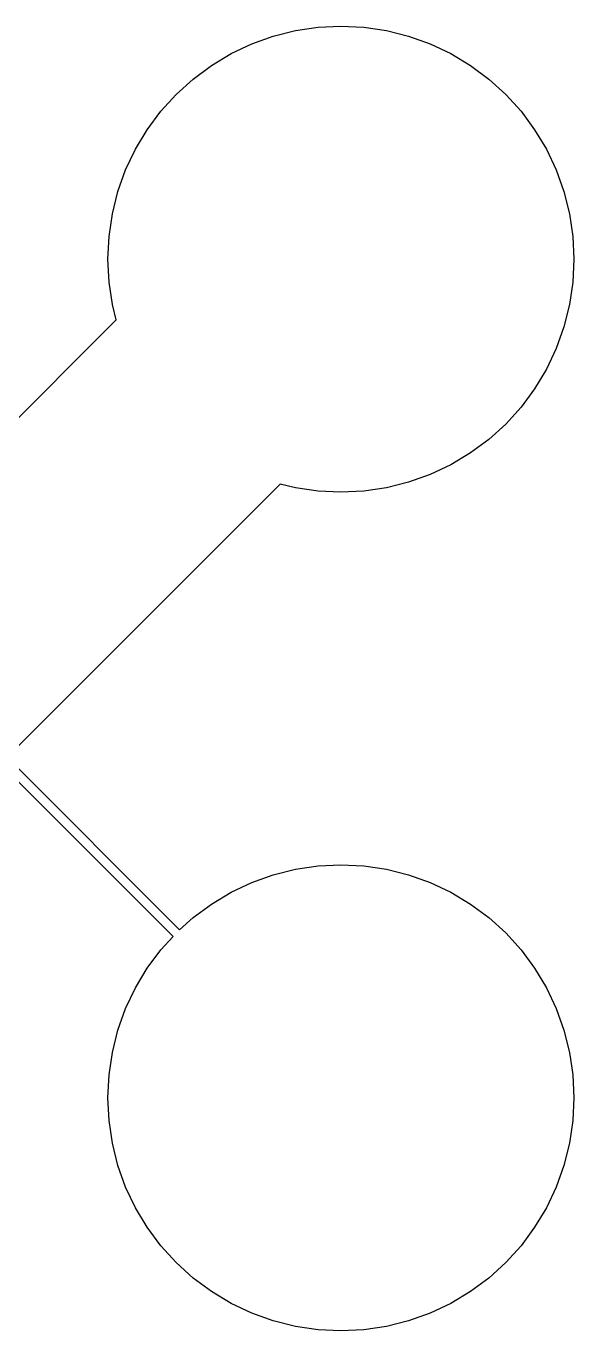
# Model space of a CAD drawing. Extents: x -16 to 132, y -40 to 113.
# Drawn here: x 28.75 to 34.77, y 20.45 to 34.77 of the extents above; entities that cross this region are included whole.
import ezdxf

# ---------------------------------------------------------------- set-up
doc = ezdxf.new("R2010")
doc.units = 0

msp = doc.modelspace()

# ---------------------------------------------------------------- linework, layer by layer
for p, q in [((31.2307, 34.5709), (31.4669, 34.6554)), ((31.4669, 34.6554), (31.7103, 34.7164)), ((31.7103, 34.7164), (31.9584, 34.7532)), ((31.9584, 34.7532), (32.209, 34.7655)), ((32.209, 34.7655), (32.4596, 34.7532)), ((32.4596, 34.7532), (32.7078, 34.7164)), ((32.7078, 34.7164), (32.9511, 34.6554)), ((32.9511, 34.6554), (33.1873, 34.5709)), ((31.0039, 34.4637), (31.2307, 34.5709)), ((33.1873, 34.5709), (33.4142, 34.4637)), ((30.7887, 34.3347), (31.0039, 34.4637)), ((33.4142, 34.4637), (33.6293, 34.3347)), ((30.5872, 34.1852), (30.7887, 34.3347)), ((33.6293, 34.3347), (33.8308, 34.1852)), ((30.4013, 34.0167), (30.5872, 34.1852)), ((33.8308, 34.1852), (34.0167, 34.0167)), ((30.2328, 33.8308), (30.4013, 34.0167)), ((34.0167, 34.0167), (34.1852, 33.8308)), ((30.0834, 33.6293), (30.2328, 33.8308)), ((34.1852, 33.8308), (34.3347, 33.6293)), ((29.9544, 33.4141), (30.0834, 33.6293)), ((34.3347, 33.6293), (34.4637, 33.4142)), ((29.8471, 33.1873), (29.9544, 33.4141)), ((34.4637, 33.4142), (34.5709, 33.1873)), ((29.7626, 32.9511), (29.8471, 33.1873)), ((34.5709, 33.1873), (34.6554, 32.9511)), ((29.7017, 32.7078), (29.7626, 32.9511)), ((34.6554, 32.9511), (34.7164, 32.7078)), ((29.6648, 32.4596), (29.7017, 32.7078)), ((34.7164, 32.7078), (34.7532, 32.4596)), ((29.6525, 32.209), (29.6648, 32.4596)), ((34.7532, 32.4596), (34.7655, 32.209)), ((29.6648, 31.9584), (29.6525, 32.209)), ((34.7655, 32.209), (34.7532, 31.9584)), ((29.7016, 31.7103), (29.6648, 31.9584)), ((34.7532, 31.9584), (34.7164, 31.7103)), ((29.7433, 31.5438), (29.7016, 31.7103)), ((34.7164, 31.7103), (34.6554, 31.4669)), ((26.7461, 28.5466), (29.7433, 31.5438)), ((34.6554, 31.4669), (34.5709, 31.2307)), ((34.5709, 31.2307), (34.4637, 31.0039)), ((34.4637, 31.0039), (34.3347, 30.7887)), ((34.3347, 30.7887), (34.1852, 30.5872)), ((34.1852, 30.5872), (34.0167, 30.4013)), ((34.0167, 30.4013), (33.8308, 30.2328)), ((33.8308, 30.2328), (33.6293, 30.0834)), ((33.6293, 30.0834), (33.4141, 29.9544)), ((33.4141, 29.9544), (33.1873, 29.8471)), ((33.1873, 29.8471), (32.9511, 29.7626)), ((31.5438, 29.7433), (28.5466, 26.7461)), ((31.7103, 29.7016), (31.5438, 29.7433)), ((31.9584, 29.6648), (31.7103, 29.7016)), ((32.209, 29.6525), (31.9584, 29.6648)), ((32.4596, 29.6648), (32.209, 29.6525)), ((32.7078, 29.7017), (32.4596, 29.6648)), ((32.9511, 29.7626), (32.7078, 29.7017)), ((30.3669, 24.7812), (28.4743, 26.6738)), ((28.5466, 26.7461), (30.4392, 24.8535)), ((31.4669, 25.4578), (31.7103, 25.5187)), ((31.7103, 25.5187), (31.9584, 25.5556)), ((31.9584, 25.5556), (32.209, 25.5679)), ((32.209, 25.5679), (32.4596, 25.5556)), ((32.4596, 25.5556), (32.7078, 25.5187)), ((32.7078, 25.5187), (32.9511, 25.4578)), ((31.0039, 25.266), (31.2307, 25.3733)), ((31.2307, 25.3733), (31.4669, 25.4578)), ((32.9511, 25.4578), (33.1873, 25.3733)), ((33.1873, 25.3733), (33.4141, 25.266)), ((30.7887, 25.137), (31.0039, 25.266)), ((33.4141, 25.266), (33.6293, 25.137)), ((30.5872, 24.9876), (30.7887, 25.137)), ((33.6293, 25.137), (33.8308, 24.9876)), ((30.4392, 24.8535), (30.5872, 24.9876)), ((33.8308, 24.9876), (34.0167, 24.8191)), ((30.2328, 24.6332), (30.3669, 24.7812)), ((34.0167, 24.8191), (34.1852, 24.6332)), ((30.0834, 24.4317), (30.2328, 24.6332)), ((34.1852, 24.6332), (34.3347, 24.4317)), ((29.9544, 24.2165), (30.0834, 24.4317)), ((34.3347, 24.4317), (34.4637, 24.2165)), ((29.8471, 23.9897), (29.9544, 24.2165)), ((34.4637, 24.2165), (34.5709, 23.9897)), ((29.7626, 23.7535), (29.8471, 23.9897)), ((34.5709, 23.9897), (34.6554, 23.7535)), ((29.7016, 23.5101), (29.7626, 23.7535)), ((34.6554, 23.7535), (34.7164, 23.5101)), ((29.6648, 23.262), (29.7016, 23.5101)), ((34.7164, 23.5101), (34.7532, 23.262)), ((29.6525, 23.0114), (29.6648, 23.262)), ((34.7532, 23.262), (34.7655, 23.0114)), ((29.6648, 22.7608), (29.6525, 23.0114)), ((34.7655, 23.0114), (34.7532, 22.7608)), ((29.7017, 22.5126), (29.6648, 22.7608)), ((34.7532, 22.7608), (34.7164, 22.5126)), ((29.7626, 22.2693), (29.7017, 22.5126)), ((34.7164, 22.5126), (34.6554, 22.2692)), ((29.8471, 22.033), (29.7626, 22.2693)), ((34.6554, 22.2692), (34.5709, 22.033)), ((29.9544, 21.8062), (29.8471, 22.033)), ((34.5709, 22.033), (34.4637, 21.8062)), ((30.0834, 21.591), (29.9544, 21.8062)), ((34.4637, 21.8062), (34.3347, 21.591)), ((30.2328, 21.3895), (30.0834, 21.591)), ((34.3347, 21.591), (34.1852, 21.3895)), ((30.4013, 21.2036), (30.2328, 21.3895)), ((34.1852, 21.3895), (34.0167, 21.2036)), ((30.5872, 21.0351), (30.4013, 21.2036)), ((34.0167, 21.2036), (33.8308, 21.0351)), ((30.7887, 20.8857), (30.5872, 21.0351)), ((33.8308, 21.0351), (33.6293, 20.8857)), ((31.0039, 20.7567), (30.7887, 20.8857)), ((31.2307, 20.6495), (31.0039, 20.7567)), ((33.4142, 20.7567), (33.1873, 20.6495)), ((33.6293, 20.8857), (33.4142, 20.7567)), ((31.4669, 20.5649), (31.2307, 20.6495)), ((33.1873, 20.6495), (32.9511, 20.5649)), ((31.7103, 20.504), (31.4669, 20.5649)), ((31.9584, 20.4672), (31.7103, 20.504)), ((32.209, 20.4549), (31.9584, 20.4672)), ((32.4596, 20.4672), (32.209, 20.4549)), ((32.7078, 20.504), (32.4596, 20.4672)), ((32.9511, 20.5649), (32.7078, 20.504))]:
    msp.add_line(p, q)

doc.saveas('drawing.dxf')
